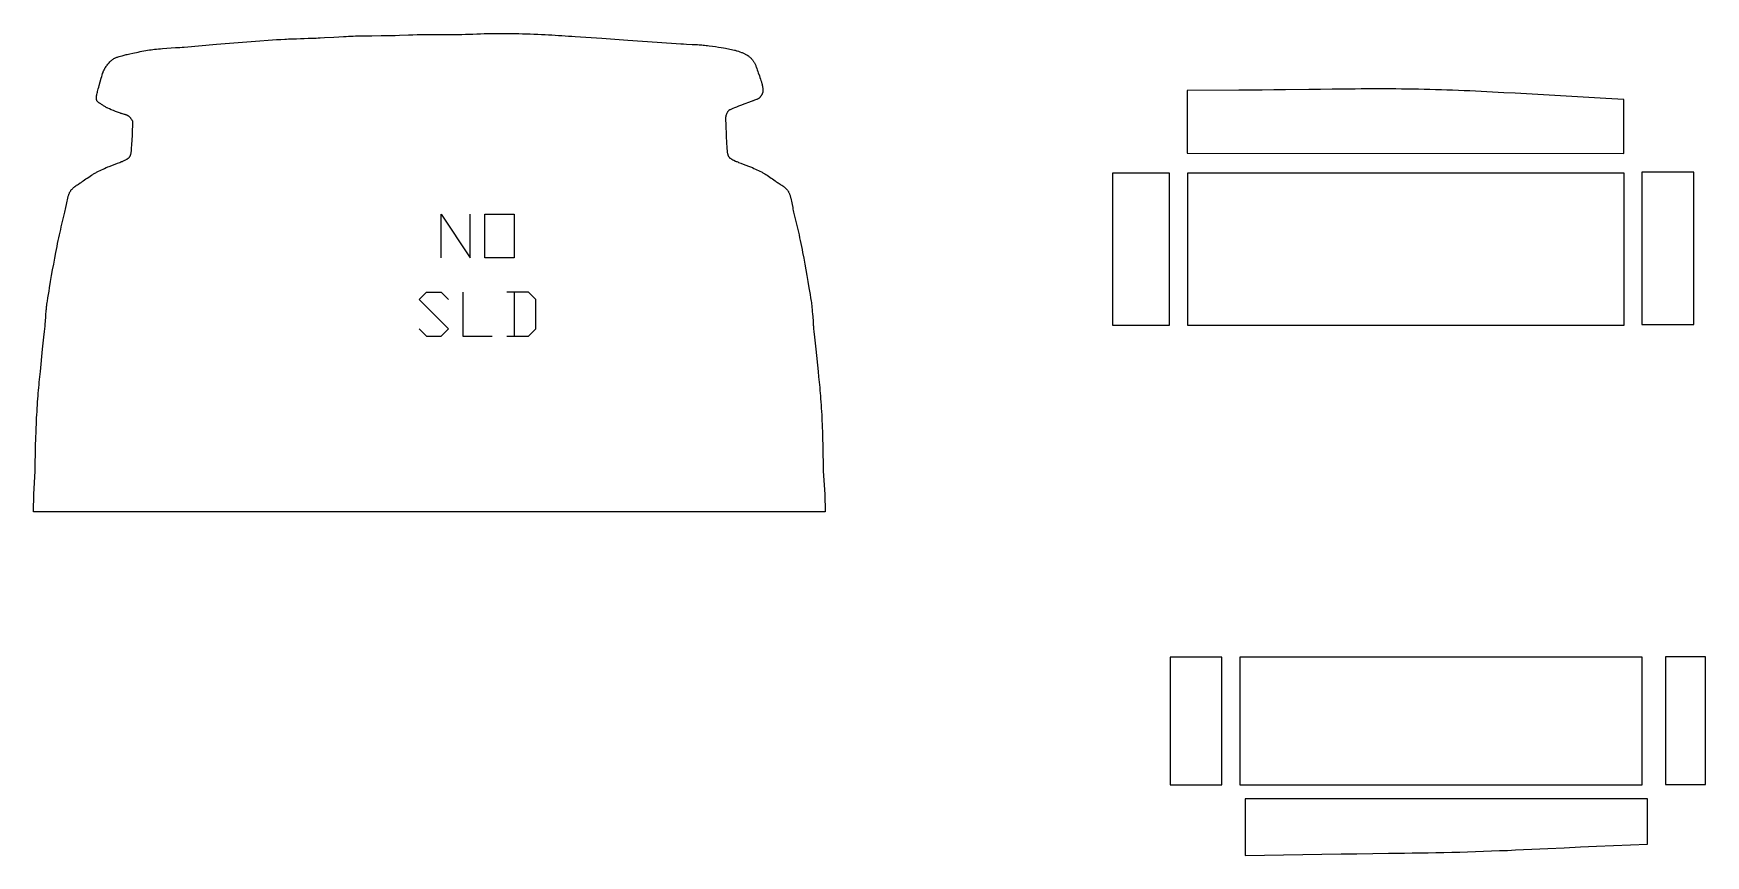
# Model space of a CAD drawing. Extents: x -3764 to 3128, y -3442 to 5238.
# Drawn here: x -3383 to -473, y 1307 to 2738 of the extents above; entities that cross this region are included whole.
import ezdxf

# ---------------------------------------------------------------- set-up
doc = ezdxf.new("R2010")
doc.units = 0
doc.layers.add('Default_Layer', color=1, linetype='CONTINUOUS')

msp = doc.modelspace()

# ---------------------------------------------------------------- linework, layer by layer
at = {"layer": 'Default_Layer'}
for points in [[(-3382.6, 1905.1), (-3382.1, 1935.4), (-3379.6, 1975.6), (-3378.8, 2020.5), (-3378.4, 2032.7), (-3378, 2045.2), (-3377.7, 2051.3), (-3377.5, 2057.3), (-3377.3, 2063.1), (-3377, 2068.6), (-3376.7, 2074), (-3376.4, 2079.6), (-3376.1, 2085.2), (-3375.7, 2090.7), (-3375.3, 2096.2), (-3374.9, 2101.5), (-3374.5, 2106.7), (-3374.2, 2111.6), (-3373.7, 2116.3), (-3373.3, 2121), (-3372.9, 2125.7), (-3372.4, 2130.5), (-3371.4, 2139.9), (-3370.4, 2149.4), (-3366.6, 2187.9), (-3365.5, 2198.2), (-3364.3, 2208.6), (-3363.3, 2218.7), (-3362.8, 2223.4), (-3362.3, 2227.9), (-3362.2, 2230), (-3362, 2232.1), (-3361.7, 2236.4), (-3361.1, 2244.9), (-3360.8, 2249.2), (-3360.5, 2253.5), (-3360.3, 2255.6), (-3360.1, 2257.7), (-3359.9, 2259.9), (-3359.7, 2262), (-3359.4, 2264.2), (-3359.1, 2266.6), (-3358.7, 2269.1), (-3358.3, 2271.7), (-3357.5, 2277.3), (-3356.5, 2283.2), (-3355.5, 2289.1), (-3354.5, 2295), (-3352.7, 2306), (-3351, 2316), (-3349.2, 2326.1), (-3347.4, 2336.1), (-3345.5, 2346.2), (-3343.5, 2356.4), (-3342.5, 2361.6), (-3341.5, 2366.8), (-3340.5, 2372), (-3339.4, 2377), (-3338.4, 2382), (-3337.4, 2386.8), (-3336.3, 2391.5), (-3335.2, 2396.2), (-3334.1, 2400.9), (-3333, 2405.6), (-3330.7, 2414.9), (-3328.4, 2424.3), (-3327.8, 2426.7), (-3327.3, 2429.2), (-3326.8, 2431.8), (-3326.3, 2434.5), (-3325.2, 2439.9), (-3324.7, 2442.6), (-3324.2, 2445.3), (-3323.6, 2448), (-3323, 2450.6), (-3322.7, 2451.8), (-3322.3, 2453), (-3322, 2454.2), (-3321.7, 2455.4), (-3321.3, 2456.5), (-3320.9, 2457.6), (-3320.5, 2458.6), (-3320.1, 2459.6), (-3319.7, 2460.5), (-3319.3, 2461.4), (-3318.8, 2462.3), (-3318.3, 2463.1), (-3317.8, 2463.8), (-3317.3, 2464.5), (-3316.7, 2465.2), (-3316.1, 2465.9), (-3315.5, 2466.6), (-3314.8, 2467.3), (-3314.2, 2467.9), (-3313.5, 2468.6), (-3312.8, 2469.2), (-3312, 2469.8), (-3311.3, 2470.4), (-3310.5, 2471), (-3309, 2472.1), (-3307.4, 2473.2), (-3305.9, 2474.3), (-3304.3, 2475.3), (-3301.2, 2477.3), (-3299.8, 2478.2), (-3298.4, 2479.1), (-3297.1, 2480), (-3295.8, 2480.8), (-3291.2, 2484.2), (-3288.9, 2485.9), (-3286.5, 2487.5), (-3284.1, 2489.1), (-3281.7, 2490.7), (-3280.5, 2491.5), (-3279.3, 2492.2), (-3278.1, 2493), (-3276.8, 2493.7), (-3275.6, 2494.4), (-3274.3, 2495.1), (-3273, 2495.8), (-3271.8, 2496.5), (-3269.2, 2497.8), (-3266.6, 2499.1), (-3264, 2500.3), (-3261.4, 2501.5), (-3258.7, 2502.7), (-3256.1, 2503.9), (-3254.6, 2504.5), (-3253, 2505.2), (-3251.1, 2505.9), (-3249.1, 2506.7), (-3244.8, 2508.3), (-3240.4, 2510), (-3236.1, 2511.6), (-3232.2, 2513.1), (-3230.5, 2513.8), (-3229.1, 2514.4), (-3227.9, 2514.9), (-3227, 2515.3), (-3223.8, 2516.8), (-3222.1, 2517.7), (-3220.5, 2518.5), (-3219.8, 2518.9), (-3219, 2519.4), (-3218.3, 2519.8), (-3217.6, 2520.3), (-3217, 2520.7), (-3216.5, 2521.1), (-3216, 2521.6), (-3215.6, 2522), (-3215.3, 2522.5), (-3214.9, 2522.9), (-3214.6, 2523.4), (-3214.4, 2523.9), (-3214.1, 2524.4), (-3213.9, 2524.9), (-3213.7, 2525.4), (-3213.5, 2526), (-3213.3, 2526.5), (-3213.2, 2527.1), (-3212.9, 2528.2), (-3212.6, 2529.3), (-3212.4, 2530.4), (-3212.3, 2530.7), (-3212.3, 2531.2), (-3212.1, 2532.7), (-3212, 2534.8), (-3211.8, 2537.4), (-3211.4, 2544), (-3210.9, 2551.8), (-3210.5, 2560.3), (-3210.1, 2568.9), (-3209.8, 2576.9), (-3209.7, 2580.6), (-3209.6, 2583.9), (-3209.9, 2584.6), (-3210.3, 2585.3), (-3210.7, 2586), (-3211.1, 2586.7), (-3211.5, 2587.4), (-3212, 2588), (-3212.4, 2588.7), (-3212.9, 2589.3), (-3213.4, 2589.9), (-3214, 2590.6), (-3214.5, 2591.1), (-3215.1, 2591.7), (-3215.7, 2592.2), (-3216.3, 2592.8), (-3216.9, 2593.3), (-3217.6, 2593.7), (-3217.9, 2594), (-3218.3, 2594.2), (-3219, 2594.6), (-3219.8, 2595), (-3220.6, 2595.4), (-3221.4, 2595.7), (-3222.3, 2596), (-3223.2, 2596.3), (-3224.1, 2596.5), (-3225.8, 2597), (-3227.6, 2597.4), (-3228.5, 2597.7), (-3229.4, 2597.9), (-3230.3, 2598.2), (-3231.1, 2598.5), (-3236.3, 2600.5), (-3239.8, 2601.9), (-3243.5, 2603.4), (-3247.1, 2604.8), (-3250.4, 2606.2), (-3253.1, 2607.3), (-3254.1, 2607.8), (-3254.8, 2608.2), (-3256.1, 2608.8), (-3257.3, 2609.5), (-3258.5, 2610.2), (-3259.6, 2611), (-3260.8, 2611.8), (-3261.9, 2612.5), (-3264.1, 2614.1), (-3264.7, 2614.5), (-3265.2, 2614.8), (-3266.4, 2615.6), (-3267.6, 2616.3), (-3268.2, 2616.6), (-3268.7, 2617), (-3269.3, 2617.4), (-3269.8, 2617.8), (-3270.3, 2618.2), (-3270.8, 2618.7), (-3271.2, 2619.2), (-3271.6, 2619.7), (-3271.8, 2619.9), (-3272, 2620.2), (-3272.1, 2620.5), (-3272.3, 2620.8), (-3272.4, 2621.1), (-3272.5, 2621.4), (-3272.6, 2621.8), (-3272.7, 2622.1), (-3272.8, 2622.8), (-3272.9, 2623.6), (-3272.9, 2624.4), (-3272.9, 2625.2), (-3272.9, 2626.1), (-3272.8, 2627), (-3272.7, 2627.8), (-3272.6, 2628.7), (-3272.3, 2630.5), (-3271.7, 2633.9), (-3271.4, 2635), (-3271.1, 2636.6), (-3270.5, 2638.7), (-3269.9, 2641.2), (-3269.1, 2643.9), (-3268.3, 2646.8), (-3266.5, 2653.1), (-3264.7, 2659.4), (-3263.8, 2662.4), (-3263, 2665.1), (-3262.2, 2667.5), (-3261.5, 2669.6), (-3261, 2671.2), (-3260.7, 2671.8), (-3260.6, 2672.2), (-3260.2, 2673), (-3259.8, 2673.8), (-3259.4, 2674.6), (-3259, 2675.3), (-3258.6, 2676.1), (-3258.2, 2676.8), (-3257.3, 2678.3), (-3256.3, 2679.7), (-3255.3, 2681.2), (-3254.3, 2682.5), (-3253.2, 2683.9), (-3252.1, 2685.2), (-3250.9, 2686.6), (-3249.7, 2687.9), (-3249, 2688.6), (-3248.4, 2689.2), (-3247.7, 2689.9), (-3247, 2690.5), (-3246.3, 2691.1), (-3245.6, 2691.7), (-3244.9, 2692.3), (-3244.1, 2692.8), (-3243.4, 2693.3), (-3242.6, 2693.8), (-3241.8, 2694.2), (-3240.8, 2694.7), (-3239.8, 2695.1), (-3238.7, 2695.6), (-3237.5, 2696), (-3236.3, 2696.4), (-3235, 2696.8), (-3233.7, 2697.3), (-3230.9, 2698), (-3228.1, 2698.8), (-3222.8, 2700.2), (-3221.4, 2700.6), (-3219.6, 2701), (-3215.1, 2702), (-3209.6, 2703.2), (-3206.6, 2703.9), (-3203.5, 2704.5), (-3200.3, 2705.2), (-3197, 2705.8), (-3193.7, 2706.5), (-3190.4, 2707.1), (-3187.1, 2707.7), (-3183.9, 2708.2), (-3180.8, 2708.7), (-3177.9, 2709.1), (-3175, 2709.5), (-3171.9, 2709.9), (-3168.6, 2710.2), (-3165.2, 2710.6), (-3161.7, 2710.9), (-3158.1, 2711.2), (-3150.6, 2711.7), (-3142.9, 2712.2), (-3135.2, 2712.8), (-3127.6, 2713.3), (-3123.9, 2713.6), (-3120.2, 2713.9), (-3064, 2718.8), (-3003.6, 2723.6), (-2996.2, 2724.1), (-2988.8, 2724.6), (-2974, 2725.7), (-2966.7, 2726.2), (-2959.4, 2726.7), (-2952.3, 2727.2), (-2945.4, 2727.6), (-2942, 2727.7), (-2938.6, 2727.9), (-2931.7, 2728.1), (-2924.9, 2728.4), (-2918.1, 2728.6), (-2911.3, 2728.8), (-2904.5, 2729), (-2897.7, 2729.2), (-2890.8, 2729.5), (-2887.4, 2729.6), (-2883.7, 2729.8), (-2876.1, 2730.3), (-2859.8, 2731.2), (-2851.4, 2731.7), (-2842.9, 2732.2), (-2838.6, 2732.4), (-2834.5, 2732.6), (-2830.3, 2732.8), (-2826.2, 2732.9), (-2822.2, 2733.1), (-2818.1, 2733.2), (-2810, 2733.4), (-2801.8, 2733.5), (-2793.6, 2733.6), (-2777.3, 2733.8), (-2769.1, 2733.8), (-2760.9, 2734), (-2753.2, 2734.2), (-2745.5, 2734.4), (-2730, 2735), (-2722.4, 2735.2), (-2714.8, 2735.4), (-2707.4, 2735.6), (-2700.2, 2735.7), (-2696.7, 2735.8), (-2693.1, 2735.8), (-2685.9, 2735.8), (-2678.7, 2735.8), (-2671.5, 2735.8), (-2664.3, 2735.7), (-2657.3, 2735.7), (-2650.4, 2735.7), (-2647.1, 2735.7), (-2643.8, 2735.7), (-2640.5, 2735.8), (-2637.3, 2735.9), (-2630.8, 2736.1), (-2624.3, 2736.3), (-2617.8, 2736.5), (-2611.3, 2736.8), (-2604.8, 2737), (-2598.3, 2737.2), (-2595, 2737.2), (-2591.8, 2737.3), (-2585.2, 2737.4), (-2578.5, 2737.4), (-2571.7, 2737.5), (-2564.8, 2737.5), (-2558, 2737.5), (-2551.2, 2737.5), (-2544.5, 2737.4), (-2538, 2737.3), (-2531.5, 2737.1), (-2524.9, 2737), (-2518.2, 2736.8), (-2511.6, 2736.5), (-2505, 2736.2), (-2498.6, 2735.9), (-2492.4, 2735.6), (-2486.4, 2735.3), (-2480.6, 2735), (-2474.7, 2734.6), (-2468.9, 2734.2), (-2463.1, 2733.8), (-2451.4, 2732.9), (-2445.6, 2732.5), (-2439.8, 2732.1), (-2393.4, 2729.1), (-2348.2, 2726), (-2297.4, 2722.1), (-2255.9, 2719.5), (-2251.1, 2719.2), (-2246.2, 2719), (-2236.5, 2718.5), (-2231.7, 2718.3), (-2226.8, 2718), (-2224.4, 2717.8), (-2222, 2717.6), (-2219.6, 2717.4), (-2217.2, 2717.2), (-2214.7, 2717), (-2212.1, 2716.7), (-2209.4, 2716.4), (-2206.7, 2716), (-2201.1, 2715.3), (-2195.6, 2714.6), (-2190.4, 2713.8), (-2185.6, 2713.1), (-2181.6, 2712.5), (-2178.5, 2711.9), (-2175.9, 2711.4), (-2173.2, 2710.9), (-2170.6, 2710.4), (-2167.9, 2709.8), (-2165.3, 2709.2), (-2162.7, 2708.6), (-2161.5, 2708.3), (-2160.3, 2707.9), (-2159.1, 2707.5), (-2157.9, 2707.2), (-2155.5, 2706.4), (-2153.1, 2705.5), (-2150.7, 2704.6), (-2149.5, 2704.2), (-2148.3, 2703.7), (-2147.1, 2703.2), (-2146, 2702.7), (-2144.8, 2702.2), (-2143.8, 2701.6), (-2142.7, 2701.1), (-2141.8, 2700.5), (-2140.8, 2700), (-2140, 2699.4), (-2139.2, 2698.9), (-2138.4, 2698.3), (-2137.6, 2697.6), (-2136.8, 2697), (-2136, 2696.3), (-2135.3, 2695.7), (-2134.6, 2695), (-2133.9, 2694.3), (-2133.2, 2693.5), (-2132.5, 2692.8), (-2131.8, 2692), (-2131.2, 2691.3), (-2130.6, 2690.5), (-2130, 2689.7), (-2129.4, 2688.8), (-2128.8, 2688), (-2128.3, 2687.1), (-2127.8, 2686.2), (-2127.3, 2685.2), (-2126.8, 2684.1), (-2126.3, 2682.9), (-2125.8, 2681.7), (-2125.3, 2680.5), (-2124.8, 2679.2), (-2123.9, 2676.7), (-2123, 2674.1), (-2122.1, 2671.5), (-2121.2, 2669), (-2119.3, 2663.8), (-2118.4, 2661), (-2117.4, 2658.2), (-2116.6, 2655.5), (-2115.8, 2653), (-2115.5, 2651.9), (-2115.2, 2650.8), (-2114.9, 2649.8), (-2114.7, 2649), (-2114.4, 2647.3), (-2114, 2645.6), (-2113.7, 2643.8), (-2113.6, 2642.9), (-2113.5, 2642.1), (-2113.4, 2641.2), (-2113.3, 2640.3), (-2113.2, 2639.5), (-2113.2, 2638.7), (-2113.2, 2637.9), (-2113.3, 2637.1), (-2113.3, 2636.3), (-2113.5, 2635.6), (-2113.6, 2634.9), (-2113.8, 2634.2), (-2114.1, 2633.5), (-2114.3, 2632.8), (-2114.6, 2632.1), (-2114.9, 2631.4), (-2115.2, 2630.7), (-2115.6, 2630.1), (-2116, 2629.4), (-2116.4, 2628.8), (-2116.8, 2628.2), (-2117.3, 2627.6), (-2117.7, 2627), (-2118.2, 2626.4), (-2118.7, 2625.9), (-2119.3, 2625.4), (-2119.8, 2624.9), (-2120.4, 2624.5), (-2121, 2624.1), (-2121.7, 2623.7), (-2122.4, 2623.3), (-2123.1, 2623), (-2123.9, 2622.7), (-2124.6, 2622.4), (-2126.2, 2621.8), (-2127.7, 2621.3), (-2129.2, 2620.7), (-2130, 2620.4), (-2130.7, 2620.1), (-2131.8, 2619.7), (-2133.5, 2619), (-2138.5, 2617.2), (-2144.9, 2614.8), (-2152.1, 2612.1), (-2155.7, 2610.7), (-2159.2, 2609.4), (-2162.5, 2608.1), (-2165.5, 2606.8), (-2168.1, 2605.7), (-2169.3, 2605.2), (-2170.3, 2604.7), (-2171.1, 2604.3), (-2171.8, 2603.9), (-2172.4, 2603.6), (-2172.6, 2603.4), (-2172.8, 2603.3), (-2173.3, 2602.7), (-2173.8, 2602.2), (-2174.3, 2601.6), (-2174.7, 2601), (-2175.1, 2600.3), (-2175.5, 2599.6), (-2175.9, 2599), (-2176.2, 2598.3), (-2176.5, 2597.5), (-2176.8, 2596.8), (-2177, 2596.1), (-2177.3, 2595.3), (-2177.5, 2594.6), (-2177.7, 2593.8), (-2177.8, 2593.1), (-2178, 2592.4), (-2178.1, 2591.8), (-2178.1, 2591), (-2178.1, 2590), (-2178.1, 2588.7), (-2178.1, 2585.4), (-2178, 2581.4), (-2177.8, 2576.8), (-2177.7, 2571.8), (-2177.4, 2566.5), (-2177.2, 2561), (-2176.9, 2555.6), (-2176.6, 2550.3), (-2176.3, 2545.3), (-2176.1, 2540.8), (-2175.8, 2536.9), (-2175.6, 2533.8), (-2175.4, 2531.6), (-2175.3, 2530.9), (-2175.3, 2530.4), (-2175, 2529.3), (-2174.8, 2528.2), (-2174.5, 2527.1), (-2174.3, 2526.5), (-2174.2, 2526), (-2174, 2525.4), (-2173.8, 2524.9), (-2173.5, 2524.4), (-2173.3, 2523.9), (-2173, 2523.4), (-2172.7, 2522.9), (-2172.4, 2522.5), (-2172, 2522), (-2171.6, 2521.6), (-2171.2, 2521.1), (-2170.6, 2520.7), (-2170, 2520.3), (-2169.3, 2519.8), (-2168.6, 2519.4), (-2167.9, 2518.9), (-2167.1, 2518.5), (-2165.5, 2517.7), (-2163.8, 2516.8), (-2160.7, 2515.3), (-2159.8, 2514.9), (-2158.6, 2514.4), (-2157.1, 2513.8), (-2155.4, 2513.1), (-2151.6, 2511.6), (-2147.3, 2510), (-2142.8, 2508.3), (-2138.5, 2506.7), (-2136.5, 2505.9), (-2134.7, 2505.2), (-2133, 2504.5), (-2131.6, 2503.9), (-2128.9, 2502.7), (-2126.3, 2501.5), (-2123.7, 2500.3), (-2121, 2499.1), (-2118.5, 2497.8), (-2115.9, 2496.5), (-2114.6, 2495.8), (-2113.3, 2495.1), (-2112.1, 2494.4), (-2110.8, 2493.7), (-2109.6, 2493), (-2108.4, 2492.2), (-2107.1, 2491.5), (-2105.9, 2490.7), (-2103.5, 2489.1), (-2101.2, 2487.5), (-2098.8, 2485.9), (-2096.5, 2484.2), (-2091.8, 2480.8), (-2090.6, 2480), (-2089.3, 2479.1), (-2087.9, 2478.2), (-2086.4, 2477.3), (-2083.4, 2475.3), (-2081.8, 2474.3), (-2080.2, 2473.2), (-2078.6, 2472.1), (-2077.1, 2471), (-2076.3, 2470.4), (-2075.6, 2469.8), (-2074.9, 2469.2), (-2074.2, 2468.6), (-2073.5, 2467.9), (-2072.8, 2467.3), (-2072.2, 2466.6), (-2071.5, 2465.9), (-2070.9, 2465.2), (-2070.4, 2464.5), (-2069.8, 2463.8), (-2069.3, 2463.1), (-2068.8, 2462.3), (-2068.4, 2461.4), (-2067.9, 2460.5), (-2067.5, 2459.6), (-2067.1, 2458.6), (-2066.7, 2457.6), (-2066.3, 2456.5), (-2066, 2455.4), (-2065.6, 2454.2), (-2065.3, 2453), (-2065, 2451.8), (-2064.7, 2450.6), (-2064.1, 2448), (-2063.5, 2445.3), (-2062.9, 2442.6), (-2062.4, 2439.9), (-2061.4, 2434.5), (-2060.9, 2431.8), (-2060.3, 2429.2), (-2059.8, 2426.7), (-2059.2, 2424.3), (-2056.9, 2414.9), (-2054.6, 2405.6), (-2053.5, 2400.9), (-2052.4, 2396.2), (-2051.3, 2391.5), (-2050.3, 2386.8), (-2049.3, 2382), (-2048.2, 2377), (-2047.2, 2372), (-2046.1, 2366.8), (-2045.1, 2361.6), (-2044.1, 2356.4), (-2042.2, 2346.2), (-2040.3, 2336.1), (-2038.5, 2326.1), (-2036.7, 2316), (-2035, 2306), (-2033.1, 2295), (-2032.1, 2289.1), (-2031.1, 2283.2), (-2030.2, 2277.3), (-2029.3, 2271.7), (-2028.9, 2269.1), (-2028.6, 2266.6), (-2028.3, 2264.2), (-2028, 2262), (-2027.8, 2259.9), (-2027.5, 2257.7), (-2027.3, 2255.6), (-2027.2, 2253.5), (-2026.8, 2249.2), (-2026.5, 2244.9), (-2026, 2236.4), (-2025.7, 2232.1), (-2025.5, 2230), (-2025.3, 2227.9), (-2024.9, 2223.4), (-2024.4, 2218.7), (-2023.3, 2208.6), (-2022.2, 2198.2), (-2021, 2187.9), (-2017.2, 2149.4), (-2016.2, 2139.9), (-2015.3, 2130.5), (-2014.8, 2125.7), (-2014.3, 2121), (-2013.9, 2116.3), (-2013.5, 2111.6), (-2013.1, 2106.7), (-2012.7, 2101.5), (-2012.3, 2096.2), (-2012, 2090.7), (-2011.6, 2085.2), (-2011.2, 2079.6), (-2010.9, 2074), (-2010.6, 2068.6), (-2010.4, 2063.1), (-2010.1, 2057.3), (-2009.9, 2051.3), (-2009.7, 2045.2), (-2009.3, 2032.7), (-2008.8, 2020.5), (-2008.1, 1975.6), (-2005.5, 1935.4), (-2005, 1905.1), (-3382.6, 1905.1)], [(-646.5, 2624.3), (-656.4, 2624.8), (-666.2, 2625.4), (-686, 2626.4), (-705.7, 2627.6), (-725.4, 2628.7), (-764.9, 2631), (-784.6, 2632.2), (-804.3, 2633.3), (-824.1, 2634.4), (-843.8, 2635.5), (-853.7, 2636), (-863.5, 2636.5), (-873.4, 2637), (-883.3, 2637.4), (-893.1, 2637.9), (-903, 2638.3), (-912.9, 2638.6), (-922.8, 2639), (-932.6, 2639.3), (-942.5, 2639.6), (-952.4, 2639.9), (-962.2, 2640.2), (-972.1, 2640.4), (-982.1, 2640.5), (-992, 2640.7), (-1002, 2640.8), (-1011.9, 2640.9), (-1021.9, 2640.9), (-1032, 2641), (-1042, 2641), (-1052, 2641), (-1062.1, 2640.9), (-1072.2, 2640.9), (-1082.3, 2640.8), (-1102.5, 2640.7), (-1122.8, 2640.5), (-1143.1, 2640.2), (-1163.4, 2639.9), (-1204, 2639.4), (-1224.3, 2639.1), (-1244.5, 2638.9), (-1264.8, 2638.7), (-1274.9, 2638.6), (-1284.9, 2638.6), (-1374.9, 2638.2), (-1375, 2529.1), (-615, 2528.7), (-614.9, 2622.8), (-646.5, 2624.3)], [(-1505.1, 2229.5), (-1405.4, 2229.5), (-1405.4, 2494.5), (-1505.1, 2494.5), (-1505.1, 2229.5)], [(-1374.3, 2229.5), (-614.3, 2229.5), (-614.3, 2494.5), (-1374.3, 2494.5), (-1374.3, 2229.5)], [(-583.6, 2231.2), (-493.5, 2231.2), (-493.5, 2496.2), (-583.6, 2496.2), (-583.6, 2231.2)], [(-2597.1, 2346.8), (-2597.1, 2423), (-2546.3, 2423), (-2546.3, 2346.8), (-2597.1, 2346.8)], [(-1404.3, 1430), (-1314.3, 1430), (-1314.3, 1652), (-1404.3, 1652), (-1404.3, 1430)], [(-1283.3, 1430), (-583.3, 1430), (-583.3, 1652), (-1283.3, 1652), (-1283.3, 1430)], [(-542.8, 1430.5), (-472.8, 1430.5), (-472.8, 1652.5), (-542.8, 1652.5), (-542.8, 1430.5)], [(-574.1, 1405.6), (-1274.1, 1405.6), (-1274.1, 1306.6), (-1107, 1309.5), (-1093.2, 1309.7), (-1079.5, 1309.9), (-1052, 1310.3), (-1024.5, 1310.6), (-997, 1311), (-983.2, 1311.2), (-969.5, 1311.4), (-955.7, 1311.6), (-942, 1311.8), (-928.2, 1312.1), (-914.5, 1312.4), (-900.7, 1312.8), (-887, 1313.2), (-873.2, 1313.6), (-859.3, 1314.1), (-845.4, 1314.6), (-831.5, 1315.2), (-817.5, 1315.7), (-803.5, 1316.4), (-789.4, 1317), (-775.3, 1317.6), (-747.1, 1319), (-718.9, 1320.3), (-690.7, 1321.6), (-676.7, 1322.2), (-662.6, 1322.8), (-574.1, 1326.7), (-574.1, 1405.6)]]:
    msp.add_lwpolyline(points, close=True, dxfattribs=at)
for points in [[(-2673.3, 2346.8), (-2673.3, 2423), (-2622.5, 2346.8), (-2622.5, 2423)], [(-2711.4, 2223.5), (-2698.7, 2210.8), (-2673.3, 2210.8), (-2660.6, 2223.5), (-2711.4, 2274.3), (-2698.7, 2287), (-2673.3, 2287), (-2660.6, 2274.3)], [(-2635.2, 2287), (-2635.2, 2210.8), (-2584.4, 2210.8)], [(-2559, 2210.8), (-2520.9, 2210.8), (-2508.2, 2223.5), (-2508.2, 2274.3), (-2520.9, 2287), (-2559, 2287)], [(-2546.3, 2287), (-2546.3, 2210.8)]]:
    msp.add_lwpolyline(points, dxfattribs=at)

doc.saveas('drawing.dxf')
